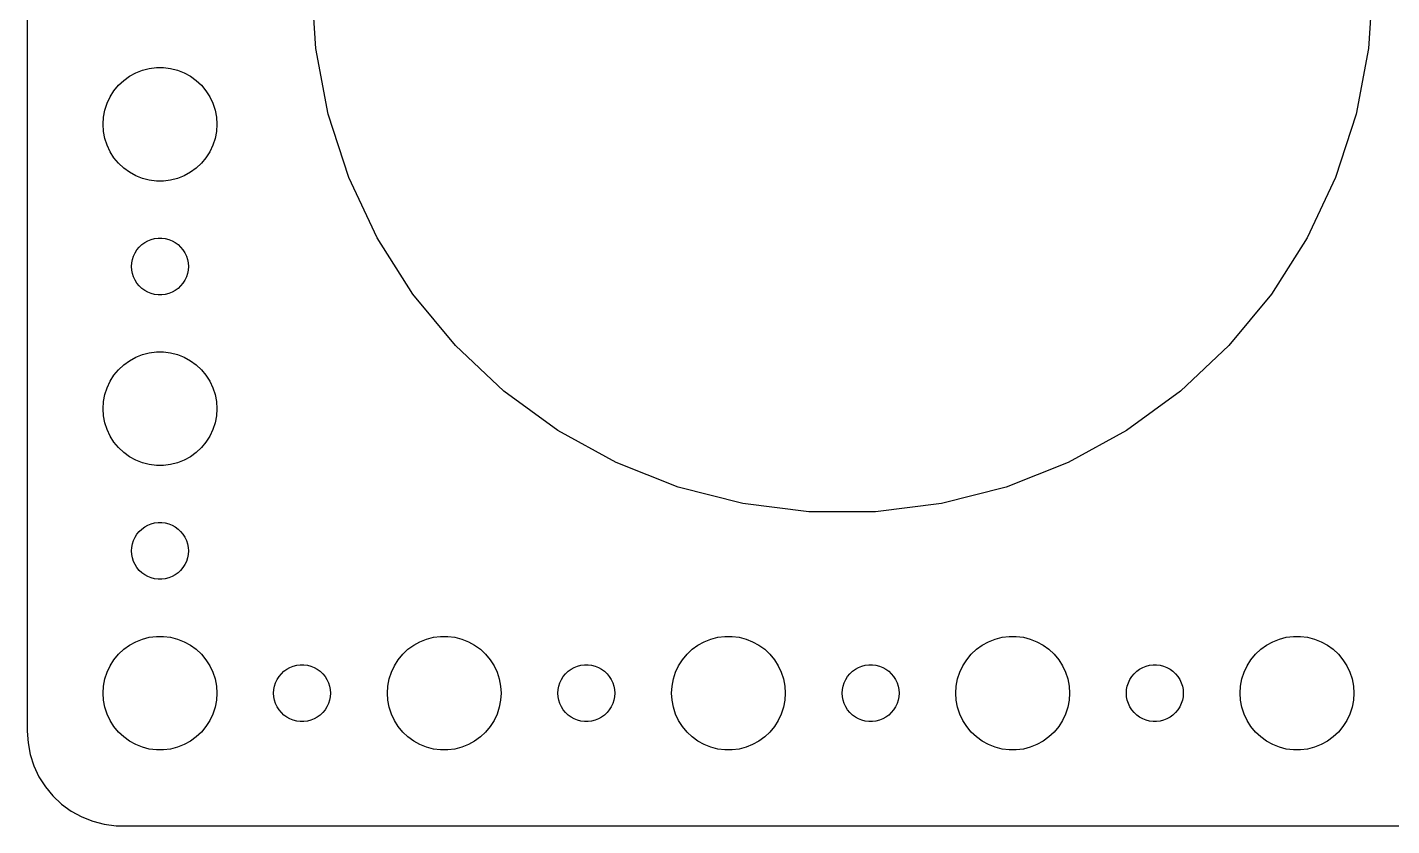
# Model space of a CAD drawing. Header units: metres. Extents: x -134 to 134, y -44 to 44.
# Drawn here: x -134.5 to -62.5, y -44.5 to -2.4 of the extents above; entities that cross this region are included whole.
import ezdxf

# ---------------------------------------------------------------- set-up
doc = ezdxf.new("R2010")
doc.units = ezdxf.units.M

msp = doc.modelspace()

# ---------------------------------------------------------------- linework, layer by layer
for p, q in [((-134.5, 39.5), (-134.5, -39.5)), ((-119.279, -3.50932), (-119.5, 0)), ((-63.5, 0), (-63.7208, -3.50932)), ((-118.62, -6.9633), (-119.279, -3.50932)), ((-63.7208, -3.50932), (-64.3797, -6.9633)), ((-129.412, -5.18845), (-129.107, -4.96701)), ((-129.107, -4.96701), (-128.777, -4.78551)), ((-128.777, -4.78551), (-128.427, -4.64682)), ((-128.427, -4.64682), (-128.062, -4.55313)), ((-128.062, -4.55313), (-127.688, -4.50591)), ((-127.688, -4.50591), (-127.312, -4.50591)), ((-127.312, -4.50591), (-126.938, -4.55313)), ((-126.938, -4.55313), (-126.573, -4.64682)), ((-126.573, -4.64682), (-126.223, -4.78551)), ((-126.223, -4.78551), (-125.893, -4.96701)), ((-125.893, -4.96701), (-125.588, -5.18845)), ((-130.129, -6.05473), (-129.927, -5.73663)), ((-129.927, -5.73663), (-129.687, -5.44635)), ((-129.687, -5.44635), (-129.412, -5.18845)), ((-125.588, -5.18845), (-125.313, -5.44635)), ((-125.313, -5.44635), (-125.073, -5.73663)), ((-125.073, -5.73663), (-124.871, -6.05473)), ((-130.406, -6.75392), (-130.289, -6.39561)), ((-130.289, -6.39561), (-130.129, -6.05473)), ((-124.871, -6.05473), (-124.711, -6.39561)), ((-124.711, -6.39561), (-124.594, -6.75392)), ((-130.5, -7.5), (-130.476, -7.12399)), ((-130.476, -7.12399), (-130.406, -6.75392)), ((-124.594, -6.75392), (-124.524, -7.12399)), ((-124.524, -7.12399), (-124.5, -7.5)), ((-117.534, -10.3075), (-118.62, -6.9633)), ((-64.3797, -6.9633), (-65.4662, -10.3075)), ((-130.476, -7.87599), (-130.5, -7.5)), ((-130.406, -8.24606), (-130.476, -7.87599)), ((-124.524, -7.87599), (-124.594, -8.24606)), ((-124.5, -7.5), (-124.524, -7.87599)), ((-130.289, -8.60437), (-130.406, -8.24606)), ((-130.129, -8.94525), (-130.289, -8.60437)), ((-124.711, -8.60437), (-124.871, -8.94525)), ((-124.594, -8.24606), (-124.711, -8.60437)), ((-129.927, -9.26335), (-130.129, -8.94525)), ((-129.687, -9.55363), (-129.927, -9.26335)), ((-125.073, -9.26335), (-125.313, -9.55363)), ((-124.871, -8.94525), (-125.073, -9.26335)), ((-129.412, -9.81154), (-129.687, -9.55363)), ((-129.107, -10.033), (-129.412, -9.81154)), ((-128.777, -10.2145), (-129.107, -10.033)), ((-125.893, -10.033), (-126.223, -10.2145)), ((-125.588, -9.81154), (-125.893, -10.033)), ((-125.313, -9.55363), (-125.588, -9.81154)), ((-128.427, -10.3532), (-128.777, -10.2145)), ((-128.062, -10.4469), (-128.427, -10.3532)), ((-127.688, -10.4941), (-128.062, -10.4469)), ((-127.312, -10.4941), (-127.688, -10.4941)), ((-126.938, -10.4469), (-127.312, -10.4941)), ((-126.573, -10.3532), (-126.938, -10.4469)), ((-126.223, -10.2145), (-126.573, -10.3532)), ((-116.037, -13.4891), (-117.534, -10.3075)), ((-65.4662, -10.3075), (-66.9634, -13.4891)), ((-128.304, -13.7335), (-128.139, -13.6427)), ((-128.139, -13.6427), (-127.964, -13.5734)), ((-127.964, -13.5734), (-127.781, -13.5266)), ((-127.781, -13.5266), (-127.594, -13.5029)), ((-127.594, -13.5029), (-127.406, -13.5029)), ((-127.406, -13.5029), (-127.219, -13.5266)), ((-127.219, -13.5266), (-127.036, -13.5734)), ((-127.036, -13.5734), (-126.861, -13.6427)), ((-126.861, -13.6427), (-126.696, -13.7335)), ((-114.152, -16.458), (-116.037, -13.4891)), ((-66.9634, -13.4891), (-68.8475, -16.458)), ((-128.895, -14.4478), (-128.814, -14.2774)), ((-128.814, -14.2774), (-128.714, -14.1183)), ((-128.714, -14.1183), (-128.593, -13.9732)), ((-128.593, -13.9732), (-128.456, -13.8442)), ((-128.456, -13.8442), (-128.304, -13.7335)), ((-126.696, -13.7335), (-126.544, -13.8442)), ((-126.544, -13.8442), (-126.407, -13.9732)), ((-126.407, -13.9732), (-126.286, -14.1183)), ((-126.286, -14.1183), (-126.186, -14.2774)), ((-126.186, -14.2774), (-126.105, -14.4478)), ((-129, -15), (-128.988, -14.812)), ((-128.988, -15.188), (-129, -15)), ((-128.988, -14.812), (-128.953, -14.627)), ((-128.953, -14.627), (-128.895, -14.4478)), ((-126.105, -14.4478), (-126.047, -14.627)), ((-126.047, -14.627), (-126.012, -14.812)), ((-126.012, -14.812), (-126, -15)), ((-126, -15), (-126.012, -15.188)), ((-128.953, -15.373), (-128.988, -15.188)), ((-128.895, -15.5522), (-128.953, -15.373)), ((-128.814, -15.7226), (-128.895, -15.5522)), ((-128.714, -15.8817), (-128.814, -15.7226)), ((-126.186, -15.7226), (-126.286, -15.8817)), ((-126.105, -15.5522), (-126.186, -15.7226)), ((-126.047, -15.373), (-126.105, -15.5522)), ((-126.012, -15.188), (-126.047, -15.373)), ((-128.593, -16.0268), (-128.714, -15.8817)), ((-128.456, -16.1558), (-128.593, -16.0268)), ((-128.304, -16.2665), (-128.456, -16.1558)), ((-128.139, -16.3572), (-128.304, -16.2665)), ((-127.964, -16.4266), (-128.139, -16.3572)), ((-127.781, -16.4734), (-127.964, -16.4266)), ((-127.594, -16.497), (-127.781, -16.4734)), ((-127.406, -16.497), (-127.594, -16.497)), ((-127.219, -16.4734), (-127.406, -16.497)), ((-127.036, -16.4266), (-127.219, -16.4734)), ((-126.861, -16.3572), (-127.036, -16.4266)), ((-126.696, -16.2665), (-126.861, -16.3572)), ((-126.544, -16.1558), (-126.696, -16.2665)), ((-126.407, -16.0268), (-126.544, -16.1558)), ((-126.286, -15.8817), (-126.407, -16.0268)), ((-111.911, -19.1673), (-114.152, -16.458)), ((-68.8475, -16.458), (-71.0889, -19.1673)), ((-109.348, -21.5744), (-111.911, -19.1673)), ((-71.0889, -19.1673), (-73.6521, -21.5744)), ((-129.412, -20.1884), (-129.107, -19.967)), ((-129.107, -19.967), (-128.777, -19.7855)), ((-128.777, -19.7855), (-128.427, -19.6468)), ((-128.427, -19.6468), (-128.062, -19.5531)), ((-128.062, -19.5531), (-127.688, -19.5059)), ((-127.688, -19.5059), (-127.312, -19.5059)), ((-127.312, -19.5059), (-126.938, -19.5531)), ((-126.938, -19.5531), (-126.573, -19.6468)), ((-126.573, -19.6468), (-126.223, -19.7855)), ((-126.223, -19.7855), (-125.893, -19.967)), ((-125.893, -19.967), (-125.588, -20.1884)), ((-130.129, -21.0547), (-129.927, -20.7366)), ((-129.927, -20.7366), (-129.687, -20.4464)), ((-129.687, -20.4464), (-129.412, -20.1884)), ((-125.588, -20.1884), (-125.313, -20.4464)), ((-125.313, -20.4464), (-125.073, -20.7366)), ((-125.073, -20.7366), (-124.871, -21.0547)), ((-130.406, -21.7539), (-130.289, -21.3956)), ((-130.289, -21.3956), (-130.129, -21.0547)), ((-124.871, -21.0547), (-124.711, -21.3956)), ((-124.711, -21.3956), (-124.594, -21.7539)), ((-106.503, -23.6412), (-109.348, -21.5744)), ((-73.6521, -21.5744), (-76.4968, -23.6412)), ((-130.5, -22.5), (-130.476, -22.124)), ((-130.476, -22.124), (-130.406, -21.7539)), ((-124.594, -21.7539), (-124.524, -22.124)), ((-124.524, -22.124), (-124.5, -22.5)), ((-130.476, -22.876), (-130.5, -22.5)), ((-130.406, -23.2461), (-130.476, -22.876)), ((-124.524, -22.876), (-124.594, -23.2461)), ((-124.5, -22.5), (-124.524, -22.876)), ((-130.289, -23.6044), (-130.406, -23.2461)), ((-130.129, -23.9453), (-130.289, -23.6044)), ((-124.711, -23.6044), (-124.871, -23.9453)), ((-124.594, -23.2461), (-124.711, -23.6044)), ((-103.422, -25.3351), (-106.503, -23.6412)), ((-76.4968, -23.6412), (-79.5782, -25.3351)), ((-129.927, -24.2634), (-130.129, -23.9453)), ((-129.687, -24.5536), (-129.927, -24.2634)), ((-125.073, -24.2634), (-125.313, -24.5536)), ((-124.871, -23.9453), (-125.073, -24.2634)), ((-129.412, -24.8115), (-129.687, -24.5536)), ((-129.107, -25.033), (-129.412, -24.8115)), ((-128.777, -25.2145), (-129.107, -25.033)), ((-125.893, -25.033), (-126.223, -25.2145)), ((-125.588, -24.8115), (-125.893, -25.033)), ((-125.313, -24.5536), (-125.588, -24.8115)), ((-128.427, -25.3532), (-128.777, -25.2145)), ((-128.062, -25.4469), (-128.427, -25.3532)), ((-127.688, -25.4941), (-128.062, -25.4469)), ((-127.312, -25.4941), (-127.688, -25.4941)), ((-126.938, -25.4469), (-127.312, -25.4941)), ((-126.573, -25.3532), (-126.938, -25.4469)), ((-126.223, -25.2145), (-126.573, -25.3532)), ((-100.152, -26.6296), (-103.422, -25.3351)), ((-79.5782, -25.3351), (-82.8475, -26.6296)), ((-96.7467, -27.504), (-100.152, -26.6296)), ((-82.8475, -26.6296), (-86.2533, -27.504)), ((-93.2581, -27.9447), (-96.7467, -27.504)), ((-89.7419, -27.9447), (-93.2581, -27.9447)), ((-86.2533, -27.504), (-89.7419, -27.9447)), ((-128.456, -28.8442), (-128.304, -28.7335)), ((-128.304, -28.7335), (-128.139, -28.6427)), ((-128.139, -28.6427), (-127.964, -28.5734)), ((-127.964, -28.5734), (-127.781, -28.5266)), ((-127.781, -28.5266), (-127.594, -28.503)), ((-127.594, -28.503), (-127.406, -28.503)), ((-127.406, -28.503), (-127.219, -28.5266)), ((-127.219, -28.5266), (-127.036, -28.5734)), ((-127.036, -28.5734), (-126.861, -28.6427)), ((-126.861, -28.6427), (-126.696, -28.7335)), ((-126.696, -28.7335), (-126.544, -28.8442)), ((-128.953, -29.627), (-128.895, -29.4478)), ((-128.895, -29.4478), (-128.814, -29.2774)), ((-128.814, -29.2774), (-128.714, -29.1183)), ((-128.714, -29.1183), (-128.593, -28.9732)), ((-128.593, -28.9732), (-128.456, -28.8442)), ((-126.544, -28.8442), (-126.407, -28.9732)), ((-126.407, -28.9732), (-126.286, -29.1183)), ((-126.286, -29.1183), (-126.186, -29.2774)), ((-126.186, -29.2774), (-126.105, -29.4478)), ((-126.105, -29.4478), (-126.047, -29.627)), ((-129, -30), (-128.988, -29.812)), ((-128.988, -30.188), (-129, -30)), ((-128.988, -29.812), (-128.953, -29.627)), ((-128.953, -30.373), (-128.988, -30.188)), ((-126.047, -29.627), (-126.012, -29.812)), ((-126.012, -30.188), (-126.047, -30.373)), ((-126.012, -29.812), (-126, -30)), ((-126, -30), (-126.012, -30.188)), ((-128.895, -30.5522), (-128.953, -30.373)), ((-128.814, -30.7226), (-128.895, -30.5522)), ((-128.714, -30.8817), (-128.814, -30.7226)), ((-128.593, -31.0268), (-128.714, -30.8817)), ((-126.286, -30.8817), (-126.407, -31.0268)), ((-126.186, -30.7226), (-126.286, -30.8817)), ((-126.105, -30.5522), (-126.186, -30.7226)), ((-126.047, -30.373), (-126.105, -30.5522)), ((-128.456, -31.1558), (-128.593, -31.0268)), ((-128.304, -31.2665), (-128.456, -31.1558)), ((-128.139, -31.3572), (-128.304, -31.2665)), ((-127.964, -31.4266), (-128.139, -31.3572)), ((-127.781, -31.4734), (-127.964, -31.4266)), ((-127.594, -31.497), (-127.781, -31.4734)), ((-127.406, -31.497), (-127.594, -31.497)), ((-127.219, -31.4734), (-127.406, -31.497)), ((-127.036, -31.4266), (-127.219, -31.4734)), ((-126.861, -31.3572), (-127.036, -31.4266)), ((-126.696, -31.2665), (-126.861, -31.3572)), ((-126.544, -31.1558), (-126.696, -31.2665)), ((-126.407, -31.0268), (-126.544, -31.1558)), ((-128.427, -34.6468), (-128.062, -34.5531)), ((-128.062, -34.5531), (-127.688, -34.5059)), ((-127.688, -34.5059), (-127.312, -34.5059)), ((-127.312, -34.5059), (-126.938, -34.5531)), ((-126.938, -34.5531), (-126.573, -34.6468)), ((-113.427, -34.6468), (-113.062, -34.5531)), ((-113.062, -34.5531), (-112.688, -34.5059)), ((-112.688, -34.5059), (-112.312, -34.5059)), ((-112.312, -34.5059), (-111.938, -34.5531)), ((-111.938, -34.5531), (-111.573, -34.6468)), ((-98.427, -34.6468), (-98.0621, -34.5531)), ((-98.0621, -34.5531), (-97.6884, -34.5059)), ((-97.6884, -34.5059), (-97.3116, -34.5059)), ((-97.3116, -34.5059), (-96.9379, -34.5531)), ((-96.9379, -34.5531), (-96.573, -34.6468)), ((-83.427, -34.6468), (-83.0621, -34.5531)), ((-83.0621, -34.5531), (-82.6884, -34.5059)), ((-82.6884, -34.5059), (-82.3116, -34.5059)), ((-82.3116, -34.5059), (-81.9379, -34.5531)), ((-81.9379, -34.5531), (-81.573, -34.6468)), ((-68.427, -34.6468), (-68.0621, -34.5531)), ((-68.0621, -34.5531), (-67.6884, -34.5059)), ((-67.6884, -34.5059), (-67.3116, -34.5059)), ((-67.3116, -34.5059), (-66.9379, -34.5531)), ((-66.9379, -34.5531), (-66.573, -34.6468)), ((-129.687, -35.4464), (-129.412, -35.1885)), ((-129.412, -35.1885), (-129.107, -34.967)), ((-129.107, -34.967), (-128.777, -34.7855)), ((-128.777, -34.7855), (-128.427, -34.6468)), ((-126.573, -34.6468), (-126.223, -34.7855)), ((-126.223, -34.7855), (-125.893, -34.967)), ((-125.893, -34.967), (-125.588, -35.1885)), ((-125.588, -35.1885), (-125.313, -35.4464)), ((-114.687, -35.4464), (-114.412, -35.1885)), ((-114.412, -35.1885), (-114.107, -34.967)), ((-114.107, -34.967), (-113.777, -34.7855)), ((-113.777, -34.7855), (-113.427, -34.6468)), ((-111.573, -34.6468), (-111.223, -34.7855)), ((-111.223, -34.7855), (-110.893, -34.967)), ((-110.893, -34.967), (-110.588, -35.1885)), ((-110.588, -35.1885), (-110.313, -35.4464)), ((-99.6869, -35.4464), (-99.4123, -35.1885)), ((-99.4123, -35.1885), (-99.1075, -34.967)), ((-99.1075, -34.967), (-98.7773, -34.7855)), ((-98.7773, -34.7855), (-98.427, -34.6468)), ((-96.573, -34.6468), (-96.2227, -34.7855)), ((-96.2227, -34.7855), (-95.8925, -34.967)), ((-95.8925, -34.967), (-95.5877, -35.1885)), ((-95.5877, -35.1885), (-95.3131, -35.4464)), ((-84.6869, -35.4464), (-84.4123, -35.1885)), ((-84.4123, -35.1885), (-84.1075, -34.967)), ((-84.1075, -34.967), (-83.7773, -34.7855)), ((-83.7773, -34.7855), (-83.427, -34.6468)), ((-81.573, -34.6468), (-81.2227, -34.7855)), ((-81.2227, -34.7855), (-80.8925, -34.967)), ((-80.8925, -34.967), (-80.5877, -35.1885)), ((-80.5877, -35.1885), (-80.3131, -35.4464)), ((-69.6869, -35.4464), (-69.4123, -35.1885)), ((-69.4123, -35.1885), (-69.1075, -34.967)), ((-69.1075, -34.967), (-68.7773, -34.7855)), ((-68.7773, -34.7855), (-68.427, -34.6468)), ((-66.573, -34.6468), (-66.2227, -34.7855)), ((-66.2227, -34.7855), (-65.8925, -34.967)), ((-65.8925, -34.967), (-65.5877, -35.1885)), ((-65.5877, -35.1885), (-65.3131, -35.4464)), ((-130.129, -36.0547), (-129.927, -35.7366)), ((-129.927, -35.7366), (-129.687, -35.4464)), ((-125.313, -35.4464), (-125.073, -35.7366)), ((-125.073, -35.7366), (-124.871, -36.0547)), ((-115.129, -36.0547), (-114.927, -35.7366)), ((-114.927, -35.7366), (-114.687, -35.4464)), ((-110.313, -35.4464), (-110.073, -35.7366)), ((-110.073, -35.7366), (-109.871, -36.0547)), ((-100.129, -36.0547), (-99.927, -35.7366)), ((-99.927, -35.7366), (-99.6869, -35.4464)), ((-95.3131, -35.4464), (-95.073, -35.7366)), ((-95.073, -35.7366), (-94.8711, -36.0547)), ((-85.1289, -36.0547), (-84.927, -35.7366)), ((-84.927, -35.7366), (-84.6869, -35.4464)), ((-80.3131, -35.4464), (-80.073, -35.7366)), ((-80.073, -35.7366), (-79.8711, -36.0547)), ((-70.1289, -36.0547), (-69.927, -35.7366)), ((-69.927, -35.7366), (-69.6869, -35.4464)), ((-65.3131, -35.4464), (-65.073, -35.7366)), ((-65.073, -35.7366), (-64.8711, -36.0547)), ((-130.406, -36.7539), (-130.289, -36.3956)), ((-130.289, -36.3956), (-130.129, -36.0547)), ((-124.871, -36.0547), (-124.711, -36.3956)), ((-124.711, -36.3956), (-124.594, -36.7539)), ((-121.314, -36.7774), (-121.214, -36.6183)), ((-121.214, -36.6183), (-121.093, -36.4732)), ((-121.093, -36.4732), (-120.956, -36.3442)), ((-120.956, -36.3442), (-120.804, -36.2335)), ((-120.804, -36.2335), (-120.639, -36.1428)), ((-120.639, -36.1428), (-120.464, -36.0734)), ((-120.464, -36.0734), (-120.281, -36.0266)), ((-120.281, -36.0266), (-120.094, -36.003)), ((-120.094, -36.003), (-119.906, -36.003)), ((-119.906, -36.003), (-119.719, -36.0266)), ((-119.719, -36.0266), (-119.536, -36.0734)), ((-119.536, -36.0734), (-119.361, -36.1428)), ((-119.361, -36.1428), (-119.196, -36.2335)), ((-119.196, -36.2335), (-119.044, -36.3442)), ((-119.044, -36.3442), (-118.907, -36.4732)), ((-118.907, -36.4732), (-118.786, -36.6183)), ((-118.786, -36.6183), (-118.686, -36.7774)), ((-115.406, -36.7539), (-115.289, -36.3956)), ((-115.289, -36.3956), (-115.129, -36.0547)), ((-109.871, -36.0547), (-109.711, -36.3956)), ((-109.711, -36.3956), (-109.594, -36.7539)), ((-106.314, -36.7774), (-106.214, -36.6183)), ((-106.214, -36.6183), (-106.093, -36.4732)), ((-106.093, -36.4732), (-105.956, -36.3442)), ((-105.956, -36.3442), (-105.804, -36.2335)), ((-105.804, -36.2335), (-105.639, -36.1428)), ((-105.639, -36.1428), (-105.464, -36.0734)), ((-105.464, -36.0734), (-105.281, -36.0266)), ((-105.281, -36.0266), (-105.094, -36.003)), ((-105.094, -36.003), (-104.906, -36.003)), ((-104.906, -36.003), (-104.719, -36.0266)), ((-104.719, -36.0266), (-104.536, -36.0734)), ((-104.536, -36.0734), (-104.361, -36.1428)), ((-104.361, -36.1428), (-104.196, -36.2335)), ((-104.196, -36.2335), (-104.044, -36.3442)), ((-104.044, -36.3442), (-103.907, -36.4732)), ((-103.907, -36.4732), (-103.786, -36.6183)), ((-103.786, -36.6183), (-103.686, -36.7774)), ((-100.406, -36.7539), (-100.289, -36.3956)), ((-100.289, -36.3956), (-100.129, -36.0547)), ((-94.8711, -36.0547), (-94.7107, -36.3956)), ((-94.7107, -36.3956), (-94.5943, -36.7539)), ((-91.3145, -36.7774), (-91.2135, -36.6183)), ((-91.2135, -36.6183), (-91.0934, -36.4732)), ((-91.0934, -36.4732), (-90.9561, -36.3442)), ((-90.9561, -36.3442), (-90.8037, -36.2335)), ((-90.8037, -36.2335), (-90.6387, -36.1428)), ((-90.6387, -36.1428), (-90.4635, -36.0734)), ((-90.4635, -36.0734), (-90.2811, -36.0266)), ((-90.2811, -36.0266), (-90.0942, -36.003)), ((-90.0942, -36.003), (-89.9058, -36.003)), ((-89.9058, -36.003), (-89.7189, -36.0266)), ((-89.7189, -36.0266), (-89.5365, -36.0734)), ((-89.5365, -36.0734), (-89.3613, -36.1428)), ((-89.3613, -36.1428), (-89.1963, -36.2335)), ((-89.1963, -36.2335), (-89.0439, -36.3442)), ((-89.0439, -36.3442), (-88.9065, -36.4732)), ((-88.9065, -36.4732), (-88.7865, -36.6183)), ((-88.7865, -36.6183), (-88.6855, -36.7774)), ((-85.4057, -36.7539), (-85.2893, -36.3956)), ((-85.2893, -36.3956), (-85.1289, -36.0547)), ((-79.8711, -36.0547), (-79.7107, -36.3956)), ((-79.7107, -36.3956), (-79.5943, -36.7539)), ((-76.3145, -36.7774), (-76.2135, -36.6183)), ((-76.2135, -36.6183), (-76.0934, -36.4732)), ((-76.0934, -36.4732), (-75.9561, -36.3442)), ((-75.9561, -36.3442), (-75.8037, -36.2335)), ((-75.8037, -36.2335), (-75.6387, -36.1428)), ((-75.6387, -36.1428), (-75.4635, -36.0734)), ((-75.4635, -36.0734), (-75.2811, -36.0266)), ((-75.2811, -36.0266), (-75.0942, -36.003)), ((-75.0942, -36.003), (-74.9058, -36.003)), ((-74.9058, -36.003), (-74.7189, -36.0266)), ((-74.7189, -36.0266), (-74.5365, -36.0734)), ((-74.5365, -36.0734), (-74.3613, -36.1428)), ((-74.3613, -36.1428), (-74.1963, -36.2335)), ((-74.1963, -36.2335), (-74.0439, -36.3442)), ((-74.0439, -36.3442), (-73.9065, -36.4732)), ((-73.9065, -36.4732), (-73.7865, -36.6183)), ((-73.7865, -36.6183), (-73.6855, -36.7774)), ((-70.4057, -36.7539), (-70.2893, -36.3956)), ((-70.2893, -36.3956), (-70.1289, -36.0547)), ((-64.8711, -36.0547), (-64.7107, -36.3956)), ((-64.7107, -36.3956), (-64.5943, -36.7539)), ((-130.5, -37.5), (-130.476, -37.124)), ((-130.476, -37.124), (-130.406, -36.7539)), ((-124.594, -36.7539), (-124.524, -37.124)), ((-124.524, -37.124), (-124.5, -37.5)), ((-121.5, -37.5), (-121.488, -37.312)), ((-121.488, -37.312), (-121.453, -37.127)), ((-121.453, -37.127), (-121.395, -36.9478)), ((-121.395, -36.9478), (-121.314, -36.7774)), ((-118.686, -36.7774), (-118.605, -36.9478)), ((-118.605, -36.9478), (-118.547, -37.127)), ((-118.547, -37.127), (-118.512, -37.312)), ((-118.512, -37.312), (-118.5, -37.5)), ((-115.5, -37.5), (-115.476, -37.124)), ((-115.476, -37.124), (-115.406, -36.7539)), ((-109.594, -36.7539), (-109.524, -37.124)), ((-109.524, -37.124), (-109.5, -37.5)), ((-106.5, -37.5), (-106.488, -37.312)), ((-106.488, -37.312), (-106.453, -37.127)), ((-106.453, -37.127), (-106.395, -36.9478)), ((-106.395, -36.9478), (-106.314, -36.7774)), ((-103.686, -36.7774), (-103.605, -36.9478)), ((-103.605, -36.9478), (-103.547, -37.127)), ((-103.547, -37.127), (-103.512, -37.312)), ((-103.512, -37.312), (-103.5, -37.5)), ((-100.5, -37.5), (-100.476, -37.124)), ((-100.476, -37.124), (-100.406, -36.7539)), ((-94.5943, -36.7539), (-94.5237, -37.124)), ((-94.5237, -37.124), (-94.5, -37.5)), ((-91.5, -37.5), (-91.4882, -37.312)), ((-91.4882, -37.312), (-91.4529, -37.127)), ((-91.4529, -37.127), (-91.3947, -36.9478)), ((-91.3947, -36.9478), (-91.3145, -36.7774)), ((-88.6855, -36.7774), (-88.6053, -36.9478)), ((-88.6053, -36.9478), (-88.5471, -37.127)), ((-88.5471, -37.127), (-88.5118, -37.312)), ((-88.5118, -37.312), (-88.5, -37.5)), ((-85.5, -37.5), (-85.4763, -37.124)), ((-85.4763, -37.124), (-85.4057, -36.7539)), ((-79.5943, -36.7539), (-79.5237, -37.124)), ((-79.5237, -37.124), (-79.5, -37.5)), ((-76.5, -37.5), (-76.4882, -37.312)), ((-76.4882, -37.312), (-76.4529, -37.127)), ((-76.4529, -37.127), (-76.3947, -36.9478)), ((-76.3947, -36.9478), (-76.3145, -36.7774)), ((-73.6855, -36.7774), (-73.6053, -36.9478)), ((-73.6053, -36.9478), (-73.5471, -37.127)), ((-73.5471, -37.127), (-73.5118, -37.312)), ((-73.5118, -37.312), (-73.5, -37.5)), ((-70.5, -37.5), (-70.4763, -37.124)), ((-70.4763, -37.124), (-70.4057, -36.7539)), ((-64.5943, -36.7539), (-64.5237, -37.124)), ((-64.5237, -37.124), (-64.5, -37.5)), ((-130.476, -37.876), (-130.5, -37.5)), ((-130.406, -38.2461), (-130.476, -37.876)), ((-124.524, -37.876), (-124.594, -38.2461)), ((-124.5, -37.5), (-124.524, -37.876)), ((-121.488, -37.688), (-121.5, -37.5)), ((-121.453, -37.873), (-121.488, -37.688)), ((-121.395, -38.0522), (-121.453, -37.873)), ((-121.314, -38.2226), (-121.395, -38.0522)), ((-118.605, -38.0522), (-118.686, -38.2226)), ((-118.547, -37.873), (-118.605, -38.0522)), ((-118.512, -37.688), (-118.547, -37.873)), ((-118.5, -37.5), (-118.512, -37.688)), ((-115.476, -37.876), (-115.5, -37.5)), ((-115.406, -38.2461), (-115.476, -37.876)), ((-109.524, -37.876), (-109.594, -38.2461)), ((-109.5, -37.5), (-109.524, -37.876)), ((-106.488, -37.688), (-106.5, -37.5)), ((-106.453, -37.873), (-106.488, -37.688)), ((-106.395, -38.0522), (-106.453, -37.873)), ((-106.314, -38.2226), (-106.395, -38.0522)), ((-103.605, -38.0522), (-103.686, -38.2226)), ((-103.547, -37.873), (-103.605, -38.0522)), ((-103.512, -37.688), (-103.547, -37.873)), ((-103.5, -37.5), (-103.512, -37.688)), ((-100.476, -37.876), (-100.5, -37.5)), ((-100.406, -38.2461), (-100.476, -37.876)), ((-94.5237, -37.876), (-94.5943, -38.2461)), ((-94.5, -37.5), (-94.5237, -37.876)), ((-91.4882, -37.688), (-91.5, -37.5)), ((-91.4529, -37.873), (-91.4882, -37.688)), ((-91.3947, -38.0522), (-91.4529, -37.873)), ((-91.3145, -38.2226), (-91.3947, -38.0522)), ((-88.6053, -38.0522), (-88.6855, -38.2226)), ((-88.5471, -37.873), (-88.6053, -38.0522)), ((-88.5118, -37.688), (-88.5471, -37.873)), ((-88.5, -37.5), (-88.5118, -37.688)), ((-85.4763, -37.876), (-85.5, -37.5)), ((-85.4057, -38.2461), (-85.4763, -37.876)), ((-79.5237, -37.876), (-79.5943, -38.2461)), ((-79.5, -37.5), (-79.5237, -37.876)), ((-76.4882, -37.688), (-76.5, -37.5)), ((-76.4529, -37.873), (-76.4882, -37.688)), ((-76.3947, -38.0522), (-76.4529, -37.873)), ((-76.3145, -38.2226), (-76.3947, -38.0522)), ((-73.6053, -38.0522), (-73.6855, -38.2226)), ((-73.5471, -37.873), (-73.6053, -38.0522)), ((-73.5118, -37.688), (-73.5471, -37.873)), ((-73.5, -37.5), (-73.5118, -37.688)), ((-70.4763, -37.876), (-70.5, -37.5)), ((-70.4057, -38.2461), (-70.4763, -37.876)), ((-64.5237, -37.876), (-64.5943, -38.2461)), ((-64.5, -37.5), (-64.5237, -37.876)), ((-130.289, -38.6044), (-130.406, -38.2461)), ((-130.129, -38.9453), (-130.289, -38.6044)), ((-124.711, -38.6044), (-124.871, -38.9453)), ((-124.594, -38.2461), (-124.711, -38.6044)), ((-121.214, -38.3817), (-121.314, -38.2226)), ((-121.093, -38.5268), (-121.214, -38.3817)), ((-120.956, -38.6558), (-121.093, -38.5268)), ((-120.804, -38.7665), (-120.956, -38.6558)), ((-120.639, -38.8572), (-120.804, -38.7665)), ((-120.464, -38.9266), (-120.639, -38.8572)), ((-119.361, -38.8572), (-119.536, -38.9266)), ((-119.196, -38.7665), (-119.361, -38.8572)), ((-119.044, -38.6558), (-119.196, -38.7665)), ((-118.907, -38.5268), (-119.044, -38.6558)), ((-118.786, -38.3817), (-118.907, -38.5268)), ((-118.686, -38.2226), (-118.786, -38.3817)), ((-115.289, -38.6044), (-115.406, -38.2461)), ((-115.129, -38.9453), (-115.289, -38.6044)), ((-109.711, -38.6044), (-109.871, -38.9453)), ((-109.594, -38.2461), (-109.711, -38.6044)), ((-106.214, -38.3817), (-106.314, -38.2226)), ((-106.093, -38.5268), (-106.214, -38.3817)), ((-105.956, -38.6558), (-106.093, -38.5268)), ((-105.804, -38.7665), (-105.956, -38.6558)), ((-105.639, -38.8572), (-105.804, -38.7665)), ((-105.464, -38.9266), (-105.639, -38.8572)), ((-104.361, -38.8572), (-104.536, -38.9266)), ((-104.196, -38.7665), (-104.361, -38.8572)), ((-104.044, -38.6558), (-104.196, -38.7665)), ((-103.907, -38.5268), (-104.044, -38.6558)), ((-103.786, -38.3817), (-103.907, -38.5268)), ((-103.686, -38.2226), (-103.786, -38.3817)), ((-100.289, -38.6044), (-100.406, -38.2461)), ((-100.129, -38.9453), (-100.289, -38.6044)), ((-94.7107, -38.6044), (-94.8711, -38.9453)), ((-94.5943, -38.2461), (-94.7107, -38.6044)), ((-91.2135, -38.3817), (-91.3145, -38.2226)), ((-91.0934, -38.5268), (-91.2135, -38.3817)), ((-90.9561, -38.6558), (-91.0934, -38.5268)), ((-90.8037, -38.7665), (-90.9561, -38.6558)), ((-90.6387, -38.8572), (-90.8037, -38.7665)), ((-90.4635, -38.9266), (-90.6387, -38.8572)), ((-89.3613, -38.8572), (-89.5365, -38.9266)), ((-89.1963, -38.7665), (-89.3613, -38.8572)), ((-89.0439, -38.6558), (-89.1963, -38.7665)), ((-88.9065, -38.5268), (-89.0439, -38.6558)), ((-88.7865, -38.3817), (-88.9065, -38.5268)), ((-88.6855, -38.2226), (-88.7865, -38.3817)), ((-85.2893, -38.6044), (-85.4057, -38.2461)), ((-85.1289, -38.9453), (-85.2893, -38.6044)), ((-79.7107, -38.6044), (-79.8711, -38.9453)), ((-79.5943, -38.2461), (-79.7107, -38.6044)), ((-76.2135, -38.3817), (-76.3145, -38.2226)), ((-76.0934, -38.5268), (-76.2135, -38.3817)), ((-75.9561, -38.6558), (-76.0934, -38.5268)), ((-75.8037, -38.7665), (-75.9561, -38.6558)), ((-75.6387, -38.8572), (-75.8037, -38.7665)), ((-75.4635, -38.9266), (-75.6387, -38.8572)), ((-74.3613, -38.8572), (-74.5365, -38.9266)), ((-74.1963, -38.7665), (-74.3613, -38.8572)), ((-74.0439, -38.6558), (-74.1963, -38.7665)), ((-73.9065, -38.5268), (-74.0439, -38.6558)), ((-73.7865, -38.3817), (-73.9065, -38.5268)), ((-73.6855, -38.2226), (-73.7865, -38.3817)), ((-70.2893, -38.6044), (-70.4057, -38.2461)), ((-70.1289, -38.9453), (-70.2893, -38.6044)), ((-64.7107, -38.6044), (-64.8711, -38.9453)), ((-64.5943, -38.2461), (-64.7107, -38.6044)), ((-134.5, -39.5), (-134.461, -40.1267)), ((-129.927, -39.2634), (-130.129, -38.9453)), ((-129.687, -39.5536), (-129.927, -39.2634)), ((-129.412, -39.8115), (-129.687, -39.5536)), ((-125.313, -39.5536), (-125.588, -39.8115)), ((-125.073, -39.2634), (-125.313, -39.5536)), ((-124.871, -38.9453), (-125.073, -39.2634)), ((-120.281, -38.9734), (-120.464, -38.9266)), ((-120.094, -38.997), (-120.281, -38.9734)), ((-119.906, -38.997), (-120.094, -38.997)), ((-119.719, -38.9734), (-119.906, -38.997)), ((-119.536, -38.9266), (-119.719, -38.9734)), ((-114.927, -39.2634), (-115.129, -38.9453)), ((-114.687, -39.5536), (-114.927, -39.2634)), ((-114.412, -39.8115), (-114.687, -39.5536)), ((-110.313, -39.5536), (-110.588, -39.8115)), ((-110.073, -39.2634), (-110.313, -39.5536)), ((-109.871, -38.9453), (-110.073, -39.2634)), ((-105.281, -38.9734), (-105.464, -38.9266)), ((-105.094, -38.997), (-105.281, -38.9734)), ((-104.906, -38.997), (-105.094, -38.997)), ((-104.719, -38.9734), (-104.906, -38.997)), ((-104.536, -38.9266), (-104.719, -38.9734)), ((-99.927, -39.2634), (-100.129, -38.9453)), ((-99.6869, -39.5536), (-99.927, -39.2634)), ((-99.4123, -39.8115), (-99.6869, -39.5536)), ((-95.3131, -39.5536), (-95.5877, -39.8115)), ((-95.073, -39.2634), (-95.3131, -39.5536)), ((-94.8711, -38.9453), (-95.073, -39.2634)), ((-90.2811, -38.9734), (-90.4635, -38.9266)), ((-90.0942, -38.997), (-90.2811, -38.9734)), ((-89.9058, -38.997), (-90.0942, -38.997)), ((-89.7189, -38.9734), (-89.9058, -38.997)), ((-89.5365, -38.9266), (-89.7189, -38.9734)), ((-84.927, -39.2634), (-85.1289, -38.9453)), ((-84.6869, -39.5536), (-84.927, -39.2634)), ((-84.4123, -39.8115), (-84.6869, -39.5536)), ((-80.3131, -39.5536), (-80.5877, -39.8115)), ((-80.073, -39.2634), (-80.3131, -39.5536)), ((-79.8711, -38.9453), (-80.073, -39.2634)), ((-75.2811, -38.9734), (-75.4635, -38.9266)), ((-75.0942, -38.997), (-75.2811, -38.9734)), ((-74.9058, -38.997), (-75.0942, -38.997)), ((-74.7189, -38.9734), (-74.9058, -38.997)), ((-74.5365, -38.9266), (-74.7189, -38.9734)), ((-69.927, -39.2634), (-70.1289, -38.9453)), ((-69.6869, -39.5536), (-69.927, -39.2634)), ((-69.4123, -39.8115), (-69.6869, -39.5536)), ((-65.3131, -39.5536), (-65.5877, -39.8115)), ((-65.073, -39.2634), (-65.3131, -39.5536)), ((-64.8711, -38.9453), (-65.073, -39.2634)), ((-134.461, -40.1267), (-134.343, -40.7434)), ((-129.107, -40.033), (-129.412, -39.8115)), ((-128.777, -40.2145), (-129.107, -40.033)), ((-128.427, -40.3532), (-128.777, -40.2145)), ((-126.223, -40.2145), (-126.573, -40.3532)), ((-125.893, -40.033), (-126.223, -40.2145)), ((-125.588, -39.8115), (-125.893, -40.033)), ((-114.107, -40.033), (-114.412, -39.8115)), ((-113.777, -40.2145), (-114.107, -40.033)), ((-113.427, -40.3532), (-113.777, -40.2145)), ((-111.223, -40.2145), (-111.573, -40.3532)), ((-110.893, -40.033), (-111.223, -40.2145)), ((-110.588, -39.8115), (-110.893, -40.033)), ((-99.1075, -40.033), (-99.4123, -39.8115)), ((-98.7773, -40.2145), (-99.1075, -40.033)), ((-98.427, -40.3532), (-98.7773, -40.2145)), ((-96.2227, -40.2145), (-96.573, -40.3532)), ((-95.8925, -40.033), (-96.2227, -40.2145)), ((-95.5877, -39.8115), (-95.8925, -40.033)), ((-84.1075, -40.033), (-84.4123, -39.8115)), ((-83.7773, -40.2145), (-84.1075, -40.033)), ((-83.427, -40.3532), (-83.7773, -40.2145)), ((-81.2227, -40.2145), (-81.573, -40.3532)), ((-80.8925, -40.033), (-81.2227, -40.2145)), ((-80.5877, -39.8115), (-80.8925, -40.033)), ((-69.1075, -40.033), (-69.4123, -39.8115)), ((-68.7773, -40.2145), (-69.1075, -40.033)), ((-68.427, -40.3532), (-68.7773, -40.2145)), ((-66.2227, -40.2145), (-66.573, -40.3532)), ((-65.8925, -40.033), (-66.2227, -40.2145)), ((-65.5877, -39.8115), (-65.8925, -40.033)), ((-134.343, -40.7434), (-134.149, -41.3406)), ((-128.062, -40.4469), (-128.427, -40.3532)), ((-127.688, -40.4941), (-128.062, -40.4469)), ((-127.312, -40.4941), (-127.688, -40.4941)), ((-126.938, -40.4469), (-127.312, -40.4941)), ((-126.573, -40.3532), (-126.938, -40.4469)), ((-113.062, -40.4469), (-113.427, -40.3532)), ((-112.688, -40.4941), (-113.062, -40.4469)), ((-112.312, -40.4941), (-112.688, -40.4941)), ((-111.938, -40.4469), (-112.312, -40.4941)), ((-111.573, -40.3532), (-111.938, -40.4469)), ((-98.0621, -40.4469), (-98.427, -40.3532)), ((-97.6884, -40.4941), (-98.0621, -40.4469)), ((-97.3116, -40.4941), (-97.6884, -40.4941)), ((-96.9379, -40.4469), (-97.3116, -40.4941)), ((-96.573, -40.3532), (-96.9379, -40.4469)), ((-83.0621, -40.4469), (-83.427, -40.3532)), ((-82.6884, -40.4941), (-83.0621, -40.4469)), ((-82.3116, -40.4941), (-82.6884, -40.4941)), ((-81.9379, -40.4469), (-82.3116, -40.4941)), ((-81.573, -40.3532), (-81.9379, -40.4469)), ((-68.0621, -40.4469), (-68.427, -40.3532)), ((-67.6884, -40.4941), (-68.0621, -40.4469)), ((-67.3116, -40.4941), (-67.6884, -40.4941)), ((-66.9379, -40.4469), (-67.3116, -40.4941)), ((-66.573, -40.3532), (-66.9379, -40.4469)), ((-134.149, -41.3406), (-133.882, -41.9088)), ((-133.882, -41.9088), (-133.545, -42.4389)), ((-133.545, -42.4389), (-133.145, -42.9227)), ((-133.145, -42.9227), (-132.687, -43.3526)), ((-132.687, -43.3526), (-132.179, -43.7216)), ((-132.179, -43.7216), (-131.629, -44.0241)), ((-131.629, -44.0241), (-131.045, -44.2553)), ((-131.045, -44.2553), (-130.437, -44.4114)), ((-130.437, -44.4114), (-129.814, -44.4901)), ((-129.814, -44.4901), (129.814, -44.4901))]:
    msp.add_line(p, q)

doc.saveas('drawing.dxf')
